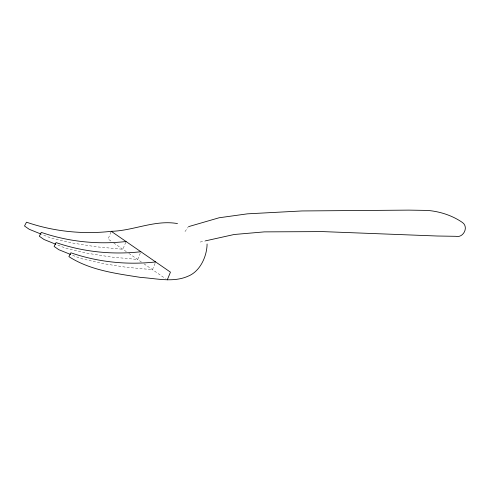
<?xml version="1.0" encoding="UTF-8"?>
<svg xmlns="http://www.w3.org/2000/svg" width="490" height="490" viewBox="0 0 490 490"><rect width="100%" height="100%" fill="white"/><g stroke="black" fill="none" stroke-linecap="round" stroke-linejoin="round"><path stroke-width="0.37" stroke-dasharray="2.45 1.84" d="M110.979 232.027L108.082 239.059L111.23 241.227M125.777 242.232L122.88 249.263L96.487 246.825L73.224 243.169L50.721 237.969L41.711 234.336M140.281 253.14L137.672 259.467L111.279 257.036L88.022 253.373L65.519 248.179L56.503 244.541M155.079 263.344L152.47 269.671L126.077 267.24L102.814 263.577L80.317 258.383L71.301 254.745M184.987 231.58L188.099 227.262M200.159 242.042L204.593 241.062M113.747 242.967L126.34 251.652M128.858 253.391L141.451 262.077M143.968 263.81L165.375 278.577"/><path stroke-width="0.73" d="M207.092 243.983C206.945 256.295 200.208 271.405 188.038 276.219C173.142 282.822 156.347 278.412 140.875 277.444L140.728 277.426C116.185 273.536 90.185 270.333 68.888 256.631L70.885 252.797C97.957 262.132 127.222 265.151 155.661 261.942M167.268 279.876L170.453 272.146L111.273 231.323C82.835 234.532 53.569 231.519 26.497 222.184L24.5 226.013L29.229 229.296L41.013 234.055M188.546 226.643L219.116 217.768L247.407 213.842L301.95 210.951L408.985 210.124L427.458 210.418C439.849 211.417 452.46 215.514 462.621 222.625C468.924 227.268 463.258 238.269 455.761 236.309L437.288 236.015L322.665 231.605L264.331 231.88L234.14 234.502L205.335 240.896M126.065 241.527C97.633 244.743 68.361 241.723 41.295 232.389L39.298 236.223L44.02 239.5L55.811 244.259M140.863 251.738C112.431 254.947 83.159 251.927 56.087 242.593L54.09 246.427L58.818 249.71L70.609 254.463M111.273 231.323C133.623 230.735 154.822 219.618 177.503 223.575"/></g></svg>
